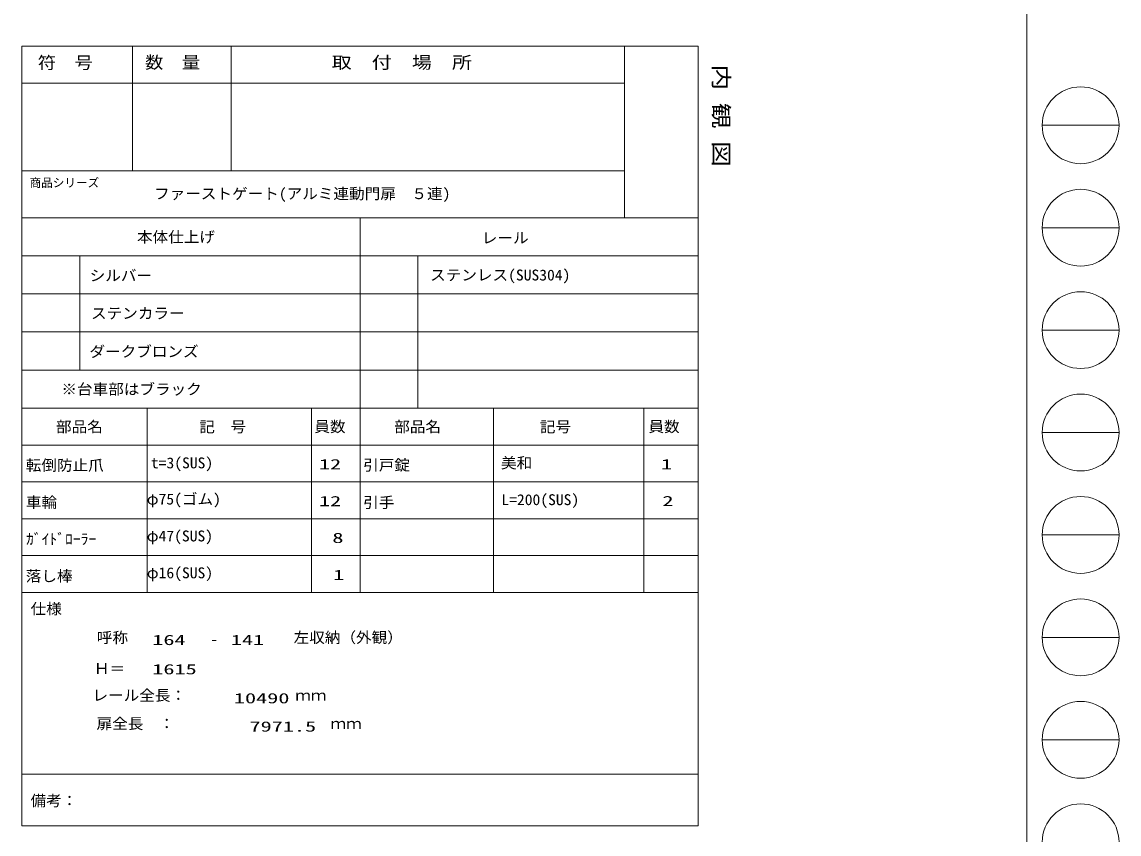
# Model space of a CAD drawing. Units: millimetres, scale not verified. Extents: x -41262 to 41888, y -7064 to 7244.
# Drawn here: x 15510 to 20863, y -4904 to -939 of the extents above; entities that cross this region are included whole.
import ezdxf
from ezdxf.enums import TextEntityAlignment as Align

# ---------------------------------------------------------------- set-up
doc = ezdxf.new("R2010")
doc.units = ezdxf.units.MM
doc.header["$LTSCALE"] = 29
for name, color, linetype, lineweight in [('0-0_0', 7, 'Continuous', 9), ('0-1_USER1', 7, 'Continuous', 9), ('0-2_YKK_ZWAK', 3, 'Continuous', 18)]:
    doc.layers.add(name, color=color, linetype=linetype, lineweight=lineweight)
doc.styles.add('ＭＳ ゴシック', font='')
doc.styles.get('ＭＳ ゴシック').set_extended_font_data('MS Gothic')

msp = doc.modelspace()

# ---------------------------------------------------------------- linework, layer by layer
at = {"layer": '0-0_0'}
for p, q in [((18809.84, -1057.7), (15509.84, -1057.7)), ((15509.84, -1057.7), (15509.84, -1894.89)), ((16049.84, -1666.93), (16049.84, -1057.7)), ((16529.84, -1057.7), (16529.84, -1666.93)), ((18449.84, -1894.89), (18449.84, -1057.7)), ((18809.84, -1894.89), (18809.84, -1057.7)), ((15509.84, -1237.7), (18449.84, -1237.7)), ((18449.84, -1666.93), (15509.84, -1666.93)), ((15509.84, -1894.89), (18809.84, -1894.89)), ((15509.84, -3724.84), (15509.84, -1894.89)), ((17159.84, -1894.89), (17159.84, -2824.84)), ((18809.84, -1894.89), (18809.84, -3724.84)), ((15509.84, -2080.88), (18809.84, -2080.88)), ((15791.68, -2638.85), (15791.68, -2080.88)), ((17441.69, -2824.84), (17441.69, -2080.88)), ((15509.84, -2266.87), (18809.84, -2266.87)), ((15509.84, -2452.86), (18809.84, -2452.86)), ((18809.84, -2638.85), (15509.84, -2638.85)), ((18809.84, -2824.84), (15509.84, -2824.84)), ((16121.5, -3724.84), (16121.5, -2824.84)), ((16923.25, -2824.84), (16923.25, -3724.84)), ((17159.84, -2824.84), (17159.84, -3724.84)), ((17810.94, -3724.84), (17810.94, -2824.84)), ((18543.67, -2824.84), (18543.67, -3724.84)), ((18809.84, -2824.84), (18809.84, -3724.84)), ((15509.84, -3004.84), (18809.84, -3004.84)), ((18809.84, -3184.84), (15509.84, -3184.84)), ((15509.84, -3364.84), (18809.84, -3364.84)), ((18809.84, -3544.84), (15509.84, -3544.84)), ((15509.84, -3724.84), (15509.84, -4864.27)), ((15509.84, -4611.97), (18809.84, -4611.97)), ((18809.84, -4864.27), (15509.84, -4864.27))]:
    msp.add_line(p, q, dxfattribs=at)
msp.add_lwpolyline([(18809.84, -4864.27), (18809.84, -3724.84), (15509.84, -3724.84)], dxfattribs=at)
at = {"layer": '0-2_YKK_ZWAK'}
for p, q in [((20412.52, 7118.75), (20412.52, -6131.25)), ((20487.52, -1443.75), (20862.52, -1443.75)), ((20487.52, -1943.75), (20862.52, -1943.75)), ((20487.52, -2443.75), (20862.52, -2443.75)), ((20487.52, -2943.75), (20862.52, -2943.75)), ((20487.52, -3443.75), (20862.52, -3443.75)), ((20487.52, -3943.75), (20862.52, -3943.75)), ((20487.52, -4443.75), (20862.52, -4443.75))]:
    msp.add_line(p, q, dxfattribs=at)
for centre in [(20675.02, -1443.75), (20675.02, -1943.75), (20675.02, -2443.75), (20675.02, -2943.75), (20675.02, -3443.75), (20675.02, -3943.75), (20675.02, -4443.75), (20675.02, -4943.75)]:
    msp.add_circle(centre, 187.5, dxfattribs=at)

# ---------------------------------------------------------------- texts
at = {"layer": '0-0_0', "style": 'ＭＳ ゴシック'}
for s, height, width, p in [('符\u3000号', 59.78, 1.1, (15586.99, -1185.97)), ('数\u3000量', 59.78, 1.1, (16110.27, -1184.73)), ('取\u3000付\u3000場\u3000所', 59.78, 1.2, (17020.74, -1184.73)), ('ファーストゲート(アルミ連動門扉\u3000５連)', 53.14, 1.05, (16154.47, -1820.12)), ('本体仕上げ', 53.14, 1.05, (16070.89, -2031.42)), ('レール', 53.14, 1.05, (17753.53, -2035.84)), ('シルバー', 53.14, 1.05, (15840.38, -2219.62)), ('ステンレス(SUS304)', 53.14, 1.05, (17501.33, -2217.41)), ('ステンカラー', 53.14, 1.05, (15847.03, -2404.14)), ('ダークブロンズ', 53.14, 1.05, (15839.04, -2590.86)), ('※台車部はブラック', 53.14, 1.05, (15702.26, -2774.64)), ('部品名', 53.14, 1.05, (15676.06, -2958.08)), ('記\u3000号', 53.14, 1.05, (16374.96, -2958.45)), ('員数', 53.14, 1.05, (16936.35, -2957.35)), ('部品名', 53.14, 1.05, (17326.06, -2958.08)), ('記号', 53.14, 1.05, (18036.76, -2958.45)), ('員数', 53.14, 1.05, (18566.63, -2957.35)), ('転倒防止爪', 53.14, 1.05, (15528.45, -3145.96)), ('t=3(SUS)', 53.14, 1.05, (16139.09, -3134.52)), ('12', 49.82, 1.6, (16959.09, -3138.32)), ('車輪', 53.14, 1.05, (15529.3, -3326.7)), ('φ75(ゴム)', 53.14, 1.05, (16118.78, -3311.21)), ('12', 49.82, 1.6, (16959.09, -3318.32)), ('φ47(SUS)', 53.14, 1.05, (16118.78, -3491.21)), ('ｶﾞｲﾄﾞﾛｰﾗｰ', 53.14, 1.05, (15529.82, -3506.33)), (' 8', 49.82, 1.6, (16970.04, -3497.98)), ('落し棒', 53.14, 1.05, (15528.48, -3686.7)), ('φ16(SUS)', 53.14, 1.05, (16118.99, -3671.21)), ('1', 49.82, 1.6, (17028.54, -3678.32)), ('仕様', 53.14, 1.05, (15552.1, -3846.94)), ('呼称', 53.14, 1.05, (15875.4, -3987.24)), ('164', 49.82, 1.6, (16145.67, -3996.16)), ('-', 53.14, 1.05, (16428.38, -3995.7)), ('141', 49.82, 1.6, (16528.91, -3996.16)), ('左収納（外観）', 53.14, 1.05, (16835.37, -3986.87)), ('Ｈ＝', 53.14, 1.05, (15861.42, -4138.69)), ('1615', 49.82, 1.6, (16145.67, -4139.14)), ('レール全長：\u3000\u3000\u3000\u3000\u3000\u3000\u3000ｍｍ', 53.14, 1.05, (15854, -4269.25)), ('10490', 49.82, 1.6, (16543.85, -4280.74)), ('扉全長\u3000：\u3000\u3000\u3000\u3000\u3000\u3000\u3000\u3000\u3000\u3000ｍｍ', 53.14, 1.05, (15873.8, -4407.23)), ('7971.5', 49.82, 1.6, (16620.06, -4418.72)), ('備考：', 53.14, 1.05, (15551.71, -4783.21))]:
    msp.add_text(s, height=height, dxfattribs=dict(at, width=width)).set_placement(p, align=Align.BOTTOM_LEFT)
at = {"layer": '0-0_0', "style": 'ＭＳ ゴシック', "width": 1.2}
msp.add_text('内 観 図', height=76.39, rotation=270, dxfattribs=at).set_placement((18860.03, -1146.83), align=Align.BOTTOM_LEFT)
at = {"layer": '0-0_0', "style": 'ＭＳ ゴシック'}
msp.add_text('商品シリーズ', height=41.51, dxfattribs=at).set_placement((15547.1, -1757.74), align=Align.BOTTOM_LEFT)
at = {"layer": '0-1_USER1', "style": 'ＭＳ ゴシック'}
for s, height, width, p in [('引戸錠', 53.14, 1.05, (17174.68, -3145.2)), ('美和', 53.14, 1.05, (17847.11, -3134.49)), ('1', 49.82, 1.6, (18627.53, -3137.95)), ('引手', 53.14, 1.05, (17174.68, -3327.78)), ('L=200(SUS)', 53.14, 1.05, (17849.06, -3314.12)), ('2', 49.82, 1.6, (18634.72, -3317.95))]:
    msp.add_text(s, height=height, dxfattribs=dict(at, width=width)).set_placement(p, align=Align.BOTTOM_LEFT)

doc.saveas('drawing.dxf')
